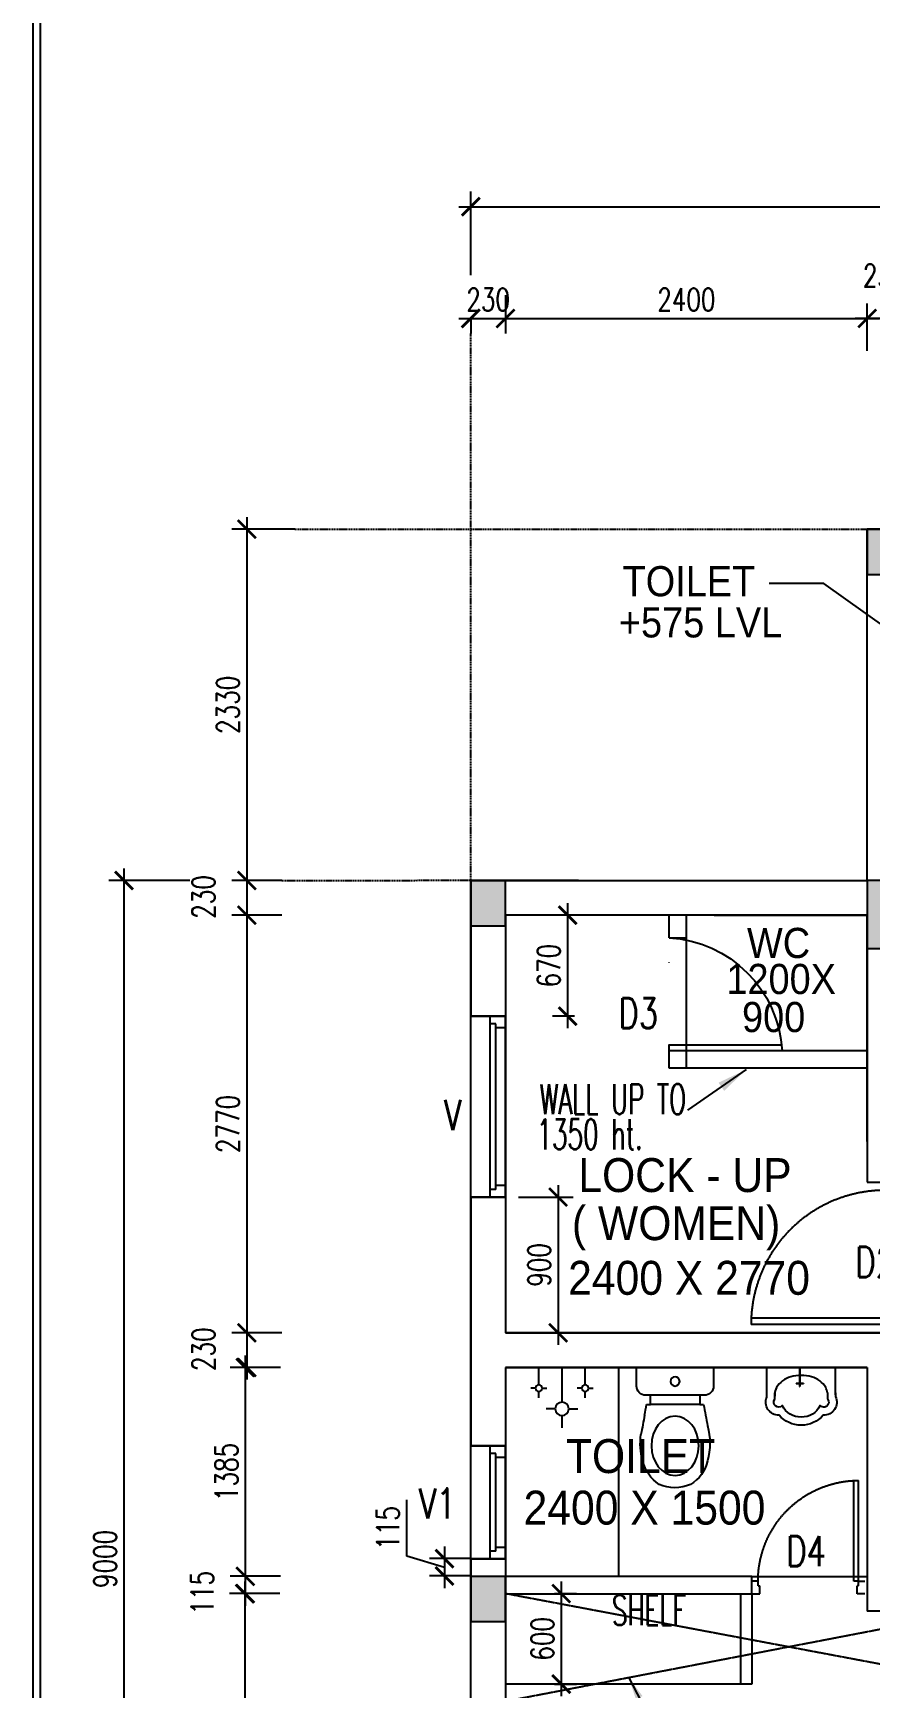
# Model space of a CAD drawing. Header units: millimetres. Extents: x 12977220 to 13113408, y -169657 to -55898.
# Drawn here: x 12977220 to 12982771, y -82500 to -71525 of the extents above; entities that cross this region are included whole.
import ezdxf

# ---------------------------------------------------------------- set-up
doc = ezdxf.new("R2010")
doc.units = ezdxf.units.MM
doc.header["$LTSCALE"] = 3
doc.header["$PDMODE"] = 66
for name, pattern in [('CENTER2', [1.125, 0.75, -0.125, 0.125, -0.125]), ('HIDDEN', [0.375, 0.25, -0.125]), ('HIDDEN2', [0.1875, 0.125, -0.0625])]:
    doc.linetypes.add(name, pattern=pattern)
for name, color, linetype in [('C2', 130, 'Continuous'), ('COLUMN NEW', 112, 'Continuous'), ('DIM', 9, 'Continuous'), ('door', 151, 'Continuous'), ('hid', 6, 'HIDDEN2'), ('J Text', 6, 'Continuous'), ('Sani', 8, 'Continuous'), ('text', 33, 'Continuous'), ('WAL', 4, 'Continuous'), ('WALL', 7, 'Continuous'), ('WIN', 5, 'Continuous')]:
    doc.layers.add(name, color=color, linetype=linetype)
doc.layers.add('C4', color=210, linetype='Continuous', lineweight=25)
doc.styles.add('m', font='MICROSS.TTF', dxfattribs={"width": 0.9, "height": 350})
doc.styles.add('ROMANS', font='romans.shx', dxfattribs={"width": 0.8})
doc.styles.add('RS3', font='romans.shx', dxfattribs={"width": 0.75, "height": 150})
doc.styles.add('rs4', font='romans.shx', dxfattribs={"width": 0.8, "height": 200})
doc.styles.get("Standard").update_dxf_attribs({"font": 'ARIALBD.TTF', "height": 4.5})
doc.dimstyles.new('ISO-25', dxfattribs={"dimtxt": 2.5, "dimasz": 2.5, "dimexe": 1.25, "dimexo": 0.625, "dimtad": 1, "dimtxsty": 'Standard', "dimcen": 2.5, "dimadec": 0, "dimazin": 0, "dimtfac": 1, "dimtmove": 0, "dimatfit": 3, "dimfxl": 1, "dimarcsym": 0})

# ---------------------------------------------------------------- blocks, each defined once
blk = doc.blocks.new('EWC-RR')
at = {"layer": 'Sani', "linetype": 'Continuous'}
for p, q in [((-10, 0), (-10, -4.8)), ((10, -4.8), (10, 0)), ((-7.6, -7.2), (-6.4, -7.2)), ((-7.6, -7.2), (-6.4, -7.2)), ((-6.4, -7.2), (6.4, -7.2)), ((-6.4, -7.2), (-6.4, -9.6)), ((6.4, -7.2), (7.6, -7.2)), ((6.4, -9.6), (6.4, -7.2)), ((-6.4, -9.6), (-7.38, -9.6)), ((-6.4, -9.6), (6.4, -9.6)), ((7.38, -9.6), (6.4, -9.6))]:
    blk.add_line(p, q, dxfattribs=at)
blk.add_circle((0, -3.6), 1.2, dxfattribs=at)
for centre, radius, start, end in [((-7.6, -4.8), 2.4, 180, 270), ((7.6, -4.8), 2.4, 270, 0), ((102.99, -33.07), 112.84, 167.9969, 170.834), ((-102.99, -33.07), 112.84, 10.5846, 12.0031), ((114.35, 5.06), 107.83, 189.2853, 191.9955), ((8.13, -19.65), 17.15, 164.5774, 195.4226), ((-8.13, -19.65), 17.15, 344.5774, 7.7113), ((0.65, -22.32), 9.26, 191.8405, 240.0213), ((-1.6, -21.78), 10.3, 303.8152, 346.312), ((0.08, -21.27), 9.93, 245.9094, 294.0906)]:
    blk.add_arc(centre, radius, start, end, dxfattribs=at)
blk.add_ellipse((0, -20.31), major_axis=(0, -7.68), ratio=0.800922, dxfattribs=at)
blk = doc.blocks.new('s')
at = {"layer": 'Sani'}
for p, q in [((0, 15.66), (0, 12.47)), ((-1.74, 10.74), (-4.13, 10.74)), ((0, 9), (0, 7.8)), ((0, 9), (0, 0)), ((1.74, 10.74), (4.13, 10.74)), ((-6.87, 5.37), (-8.06, 5.37)), ((-6, 7.83), (-6, 6.24)), ((-6, 4.5), (-6, 3.9)), ((-6, 4.5), (-6, 0)), ((-5.13, 5.37), (-3.94, 5.37)), ((5.13, 5.37), (3.94, 5.37)), ((6, 7.83), (6, 6.24)), ((6, 4.5), (6, 0)), ((6, 4.5), (6, 3.9)), ((6.87, 5.37), (8.06, 5.37))]:
    blk.add_line(p, q, dxfattribs=at)
for centre, radius in [((0, 10.74), 1.74), ((-6, 5.37), 0.869), ((6, 5.37), 0.869)]:
    blk.add_circle(centre, radius, dxfattribs=at)
blk = doc.blocks.new('WB4')
at = {"layer": 'Sani'}
for p, q in [((-10.26, 12.39), (0.2, 12.39)), ((-7.03, 0.15), (-7.03, 0)), ((0, 0.15), (-7.03, 0.15)), ((0, 0), (-7.03, 0)), ((-5.93, 1.41), (-5.93, -1.3)), ((-5.79, 1.41), (-5.93, 1.41)), ((-5.79, 1.41), (-5.79, -1.3)), ((-5.79, -1.3), (-5.93, -1.3)), ((-10.15, -13.25), (0.2, -13.25))]:
    blk.add_line(p, q, dxfattribs=at)
for points in [[(-9.44, -13.25), (-10.86, -13.25, -0.568141), (-17.8, -8.68, -0.45491), (-17.8, 7.79, -0.550788), (-11.05, 12.39), (-9.47, 12.39)], [(-9.44, -10.25), (-11.73, -10.25, -1.009178), (-14.19, -7.52, -0.614366), (-14.22, 6.61, -0.960225), (-11.83, 9.39), (-9.47, 9.39)], [(-10.06, 9.42, 0.028182), (-10.65, 9.39, 0.080976)], [(-9.44, -10.25, 0.10014), (-7.46, -9.59, 0.1065), (-5.01, -7.4, 0.084109), (-3.49, -4.33, 0.07309), (-2.92, -0.43, 0.07309), (-3.49, 3.46, 0.084109), (-5.01, 6.53, 0.1065), (-7.46, 8.73, 0.13046), (-10.06, 9.42, 0.13046)]]:
    blk.add_lwpolyline(points, format="xyb", dxfattribs=at)
at = {"layer": 'Sani', "const_width": 0.583}
blk.add_lwpolyline([(-5.86, 0.37, 1), (-5.86, -0.21, 1)], format="xyb", close=True, dxfattribs=at)
blk = doc.blocks.new('_ARCHTICK')
at = {"color": 0, "linetype": 'ByBlock', "const_width": 0.15}
blk.add_lwpolyline([(-0.5, -0.5), (0.5, 0.5)], dxfattribs=at)
blk = doc.blocks.new('*D21')
at = {"layer": 'Defpoints', "color": 0, "transparency": 16777216}
for p in [(12991944, -72676), (12980124, -73129), (12991944, -73129)]:
    blk.add_point(p, dxfattribs=at)
at = {"layer": 'DIM', "color": 8, "lineweight": -2, "transparency": 16777216}
for p, q in [((12980124, -73129), (12980124, -72576)), ((12991944, -73129), (12991944, -72576)), ((12980044, -72676), (12992024, -72676))]:
    blk.add_line(p, q, dxfattribs=at)
at = {"layer": 'DIM', "color": 8, "lineweight": -2, "transparency": 16777216, "xscale": 120, "yscale": 120, "zscale": 120, "rotation": 180}
blk.add_blockref('_ARCHTICK', (12980124, -72676), dxfattribs=at)
at = {"layer": 'DIM', "color": 8, "lineweight": -2, "transparency": 16777216, "xscale": 120, "yscale": 120, "zscale": 120}
blk.add_blockref('_ARCHTICK', (12991944, -72676), dxfattribs=at)
at = {"layer": 'DIM', "color": 6, "transparency": 16777216, "insert": (12986034, -72551), "char_height": 150, "attachment_point": 5, "style": 'RS3'}
blk.add_mtext('11820', dxfattribs=at)
blk = doc.blocks.new('*D22')
at = {"layer": 'Defpoints', "color": 0, "transparency": 16777216}
for p in [(12982754, -73417), (12982754, -73631), (12982984, -73631)]:
    blk.add_point(p, dxfattribs=at)
at = {"layer": 'DIM', "color": 8, "lineweight": -2, "transparency": 16777216}
for p, q in [((12982754, -73631), (12982754, -73317)), ((12982984, -73631), (12982984, -73317)), ((12983064, -73417), (12982674, -73417))]:
    blk.add_line(p, q, dxfattribs=at)
at = {"layer": 'DIM', "color": 8, "lineweight": -2, "transparency": 16777216, "xscale": 120, "yscale": 120, "zscale": 120, "rotation": 180}
blk.add_blockref('_ARCHTICK', (12982754, -73417), dxfattribs=at)
at = {"layer": 'DIM', "color": 8, "lineweight": -2, "transparency": 16777216, "xscale": 120, "yscale": 120, "zscale": 120}
blk.add_blockref('_ARCHTICK', (12982984, -73417), dxfattribs=at)
at = {"layer": 'DIM', "color": 6, "transparency": 16777216, "insert": (12982869, -73133), "char_height": 150, "attachment_point": 5, "style": 'RS3'}
blk.add_mtext('230', dxfattribs=at)
blk = doc.blocks.new('*D23')
at = {"layer": 'Defpoints', "color": 0, "transparency": 16777216}
for p in [(12980124, -73414), (12980354, -73414), (12980354, -73417)]:
    blk.add_point(p, dxfattribs=at)
at = {"layer": 'DIM', "color": 8, "lineweight": -2, "transparency": 16777216}
for p, q in [((12980044, -73417), (12980434, -73417)), ((12980124, -73414), (12980124, -73517)), ((12980354, -73414), (12980354, -73517))]:
    blk.add_line(p, q, dxfattribs=at)
at = {"layer": 'DIM', "color": 8, "lineweight": -2, "transparency": 16777216, "xscale": 120, "yscale": 120, "zscale": 120, "rotation": 180}
blk.add_blockref('_ARCHTICK', (12980124, -73417), dxfattribs=at)
at = {"layer": 'DIM', "color": 8, "lineweight": -2, "transparency": 16777216, "xscale": 120, "yscale": 120, "zscale": 120}
blk.add_blockref('_ARCHTICK', (12980354, -73417), dxfattribs=at)
at = {"layer": 'DIM', "color": 6, "transparency": 16777216, "insert": (12980239, -73292), "char_height": 150, "attachment_point": 5, "style": 'RS3'}
blk.add_mtext('230', dxfattribs=at)
blk = doc.blocks.new('*D24')
at = {"layer": 'Defpoints', "color": 0, "transparency": 16777216}
for p in [(12980354, -73262), (12982754, -73417), (12982754, -73631)]:
    blk.add_point(p, dxfattribs=at)
at = {"layer": 'DIM', "color": 8, "lineweight": -2, "transparency": 16777216}
for p, q in [((12980354, -73262), (12980354, -73517)), ((12982754, -73631), (12982754, -73317)), ((12980274, -73417), (12982834, -73417))]:
    blk.add_line(p, q, dxfattribs=at)
at = {"layer": 'DIM', "color": 8, "lineweight": -2, "transparency": 16777216, "xscale": 120, "yscale": 120, "zscale": 120, "rotation": 180}
blk.add_blockref('_ARCHTICK', (12980354, -73417), dxfattribs=at)
at = {"layer": 'DIM', "color": 8, "lineweight": -2, "transparency": 16777216, "xscale": 120, "yscale": 120, "zscale": 120}
blk.add_blockref('_ARCHTICK', (12982754, -73417), dxfattribs=at)
at = {"layer": 'DIM', "color": 6, "transparency": 16777216, "insert": (12981554, -73292), "char_height": 150, "attachment_point": 5, "style": 'RS3'}
blk.add_mtext('2400', dxfattribs=at)
blk = doc.blocks.new('*D109')
at = {"layer": 'Defpoints', "color": 0, "transparency": 16777216}
for p in [(12980811, -77375), (12980766, -78045), (12980811, -78045)]:
    blk.add_point(p, dxfattribs=at)
at = {"layer": 'DIM', "color": 8, "lineweight": -2, "transparency": 16777216}
for p, q in [((12980811, -77375), (12980666, -77375)), ((12980766, -77295), (12980766, -78125)), ((12980811, -78045), (12980666, -78045))]:
    blk.add_line(p, q, dxfattribs=at)
at = {"layer": 'DIM', "color": 8, "lineweight": -2, "transparency": 16777216, "xscale": 120, "yscale": 120, "zscale": 120}
for p, rotation in [((12980766, -77375), 90), ((12980766, -78045), 270)]:
    blk.add_blockref('_ARCHTICK', p, dxfattribs=dict(at, rotation=rotation))
at = {"layer": 'DIM', "color": 6, "transparency": 16777216, "insert": (12980641, -77710), "char_height": 150, "attachment_point": 5, "rotation": 90, "style": 'RS3'}
blk.add_mtext('670', dxfattribs=at)
blk = doc.blocks.new('*D110')
at = {"layer": 'Defpoints', "color": 0, "transparency": 16777216}
for p in [(12980440, -79245), (12980440, -80145), (12980703, -80145)]:
    blk.add_point(p, dxfattribs=at)
at = {"layer": 'DIM', "color": 8, "lineweight": -2, "transparency": 16777216}
for p, q in [((12980703, -79165), (12980703, -80225)), ((12980440, -79245), (12980803, -79245)), ((12980440, -80145), (12980803, -80145))]:
    blk.add_line(p, q, dxfattribs=at)
at = {"layer": 'DIM', "color": 8, "lineweight": -2, "transparency": 16777216, "xscale": 120, "yscale": 120, "zscale": 120}
for p, rotation in [((12980703, -79245), 90), ((12980703, -80145), 270)]:
    blk.add_blockref('_ARCHTICK', p, dxfattribs=dict(at, rotation=rotation))
at = {"layer": 'DIM', "color": 6, "transparency": 16777216, "insert": (12980578, -79695), "char_height": 150, "attachment_point": 5, "rotation": 90, "style": 'RS3'}
blk.add_mtext('900', dxfattribs=at)
blk = doc.blocks.new('*D127')
at = {"layer": 'Defpoints', "color": 0, "transparency": 16777216}
for p in [(12980679, -81875), (12980679, -82475), (12980724, -82475)]:
    blk.add_point(p, dxfattribs=at)
at = {"layer": 'WALL', "color": 8, "lineweight": -2, "transparency": 16777216}
for p, q in [((12980679, -81875), (12980824, -81875)), ((12980724, -81795), (12980724, -82555)), ((12980679, -82475), (12980824, -82475))]:
    blk.add_line(p, q, dxfattribs=at)
at = {"layer": 'WALL', "color": 8, "lineweight": -2, "transparency": 16777216, "xscale": 120, "yscale": 120, "zscale": 120}
for p, rotation in [((12980724, -81875), 90), ((12980724, -82475), 270)]:
    blk.add_blockref('_ARCHTICK', p, dxfattribs=dict(at, rotation=rotation))
at = {"layer": 'WALL', "color": 6, "transparency": 16777216, "insert": (12980599, -82175), "char_height": 150, "attachment_point": 5, "rotation": 90, "style": 'RS3'}
blk.add_mtext('600', dxfattribs=at)
blk = doc.blocks.new('*D130')
at = {"layer": 'Defpoints', "color": 0, "transparency": 16777216}
for p in [(12978259, -77145), (12977823, -86145), (12978060, -86145)]:
    blk.add_point(p, dxfattribs=at)
at = {"layer": 'DIM', "color": 8, "lineweight": -2, "transparency": 16777216}
for p, q in [((12978259, -77145), (12977723, -77145)), ((12977823, -77065), (12977823, -86225)), ((12978060, -86145), (12977723, -86145))]:
    blk.add_line(p, q, dxfattribs=at)
at = {"layer": 'DIM', "color": 8, "lineweight": -2, "transparency": 16777216, "xscale": 120, "yscale": 120, "zscale": 120}
for p, rotation in [((12977823, -77145), 90), ((12977823, -86145), 270)]:
    blk.add_blockref('_ARCHTICK', p, dxfattribs=dict(at, rotation=rotation))
at = {"layer": 'DIM', "color": 6, "transparency": 16777216, "insert": (12977698, -81645), "char_height": 150, "attachment_point": 5, "rotation": 90, "style": 'RS3'}
blk.add_mtext('9000', dxfattribs=at)
blk = doc.blocks.new('*D131')
at = {"layer": 'Defpoints', "color": 0, "transparency": 16777216}
for p in [(12978870, -77375), (12978638, -80145), (12978813, -80145)]:
    blk.add_point(p, dxfattribs=at)
at = {"layer": 'DIM', "color": 8, "lineweight": -2, "transparency": 16777216}
for p, q in [((12978870, -77375), (12978538, -77375)), ((12978638, -77295), (12978638, -80225)), ((12978813, -80145), (12978538, -80145))]:
    blk.add_line(p, q, dxfattribs=at)
at = {"layer": 'DIM', "color": 8, "lineweight": -2, "transparency": 16777216, "xscale": 120, "yscale": 120, "zscale": 120}
for p, rotation in [((12978638, -77375), 90), ((12978638, -80145), 270)]:
    blk.add_blockref('_ARCHTICK', p, dxfattribs=dict(at, rotation=rotation))
at = {"layer": 'DIM', "color": 6, "transparency": 16777216, "insert": (12978513, -78760), "char_height": 150, "attachment_point": 5, "rotation": 90, "style": 'RS3'}
blk.add_mtext('2770', dxfattribs=at)
blk = doc.blocks.new('*D132')
at = {"layer": 'Defpoints', "color": 0, "transparency": 16777216}
for p in [(12978870, -77145), (12978638, -77375), (12978861, -77375)]:
    blk.add_point(p, dxfattribs=at)
at = {"layer": 'DIM', "color": 8, "lineweight": -2, "transparency": 16777216}
for p, q in [((12978870, -77145), (12978538, -77145)), ((12978638, -77065), (12978638, -77455)), ((12978861, -77375), (12978538, -77375))]:
    blk.add_line(p, q, dxfattribs=at)
at = {"layer": 'DIM', "color": 8, "lineweight": -2, "transparency": 16777216, "xscale": 120, "yscale": 120, "zscale": 120}
for p, rotation in [((12978638, -77145), 90), ((12978638, -77375), 270)]:
    blk.add_blockref('_ARCHTICK', p, dxfattribs=dict(at, rotation=rotation))
at = {"layer": 'DIM', "color": 6, "transparency": 16777216, "insert": (12978351, -77254), "char_height": 150, "attachment_point": 5, "rotation": 90, "style": 'RS3'}
blk.add_mtext('230', dxfattribs=at)
blk = doc.blocks.new('*D133')
at = {"layer": 'Defpoints', "color": 0, "transparency": 16777216}
for p in [(12978870, -80145), (12978638, -80375), (12978861, -80375)]:
    blk.add_point(p, dxfattribs=at)
at = {"layer": 'DIM', "color": 8, "lineweight": -2, "transparency": 16777216}
for p, q in [((12978638, -80065), (12978638, -80455)), ((12978870, -80145), (12978538, -80145)), ((12978861, -80375), (12978538, -80375))]:
    blk.add_line(p, q, dxfattribs=at)
at = {"layer": 'DIM', "color": 8, "lineweight": -2, "transparency": 16777216, "xscale": 120, "yscale": 120, "zscale": 120}
for p, rotation in [((12978638, -80145), 90), ((12978638, -80375), 270)]:
    blk.add_blockref('_ARCHTICK', p, dxfattribs=dict(at, rotation=rotation))
at = {"layer": 'DIM', "color": 6, "transparency": 16777216, "insert": (12978351, -80254), "char_height": 150, "attachment_point": 5, "rotation": 90, "style": 'RS3'}
blk.add_mtext('230', dxfattribs=at)
blk = doc.blocks.new('*D134')
at = {"layer": 'Defpoints', "color": 0, "transparency": 16777216}
for p in [(12978861, -80375), (12978628, -81760), (12978832, -81760)]:
    blk.add_point(p, dxfattribs=at)
at = {"layer": 'DIM', "color": 8, "lineweight": -2, "transparency": 16777216}
for p, q in [((12978628, -80295), (12978628, -81840)), ((12978861, -80375), (12978528, -80375)), ((12978832, -81760), (12978528, -81760))]:
    blk.add_line(p, q, dxfattribs=at)
at = {"layer": 'DIM', "color": 8, "lineweight": -2, "transparency": 16777216, "xscale": 120, "yscale": 120, "zscale": 120}
for p, rotation in [((12978628, -80375), 90), ((12978628, -81760), 270)]:
    blk.add_blockref('_ARCHTICK', p, dxfattribs=dict(at, rotation=rotation))
at = {"layer": 'DIM', "color": 6, "transparency": 16777216, "insert": (12978503, -81068), "char_height": 150, "attachment_point": 5, "rotation": 90, "style": 'RS3'}
blk.add_mtext('1385', dxfattribs=at)
blk = doc.blocks.new('*D135')
at = {"layer": 'Defpoints', "color": 0, "transparency": 16777216}
for p in [(12978861, -81760), (12978628, -81875), (12978856, -81875)]:
    blk.add_point(p, dxfattribs=at)
at = {"layer": 'DIM', "color": 8, "lineweight": -2, "transparency": 16777216}
for p, q in [((12978861, -81760), (12978528, -81760)), ((12978628, -81680), (12978628, -81955)), ((12978856, -81875), (12978528, -81875))]:
    blk.add_line(p, q, dxfattribs=at)
at = {"layer": 'DIM', "color": 8, "lineweight": -2, "transparency": 16777216, "xscale": 120, "yscale": 120, "zscale": 120}
for p, rotation in [((12978628, -81760), 90), ((12978628, -81875), 270)]:
    blk.add_blockref('_ARCHTICK', p, dxfattribs=dict(at, rotation=rotation))
at = {"layer": 'DIM', "color": 6, "transparency": 16777216, "insert": (12978342, -81869), "char_height": 150, "attachment_point": 5, "rotation": 90, "style": 'RS3'}
blk.add_mtext('115', dxfattribs=at)
blk = doc.blocks.new('*D136')
at = {"layer": 'Defpoints', "color": 0, "transparency": 16777216}
for p in [(12978856, -81875), (12978624, -85915), (12978773, -85915)]:
    blk.add_point(p, dxfattribs=at)
at = {"layer": 'DIM', "color": 8, "lineweight": -2, "transparency": 16777216}
for p, q in [((12978856, -81875), (12978524, -81875)), ((12978624, -81795), (12978624, -85995)), ((12978773, -85915), (12978524, -85915))]:
    blk.add_line(p, q, dxfattribs=at)
at = {"layer": 'DIM', "color": 8, "lineweight": -2, "transparency": 16777216, "xscale": 120, "yscale": 120, "zscale": 120}
for p, rotation in [((12978624, -81875), 90), ((12978624, -85915), 270)]:
    blk.add_blockref('_ARCHTICK', p, dxfattribs=dict(at, rotation=rotation))
at = {"layer": 'DIM', "color": 6, "transparency": 16777216, "insert": (12978499, -83895), "char_height": 150, "attachment_point": 5, "rotation": 90, "style": 'RS3'}
blk.add_mtext('4040', dxfattribs=at)
blk = doc.blocks.new('*D139')
at = {"layer": 'Defpoints', "color": 0, "transparency": 16777216}
for p in [(12978956, -74815), (12978638, -77145), (12978861, -77145)]:
    blk.add_point(p, dxfattribs=at)
at = {"layer": 'DIM', "color": 8, "lineweight": -2, "transparency": 16777216}
for p, q in [((12978638, -74735), (12978638, -77225)), ((12978956, -74815), (12978538, -74815)), ((12978861, -77145), (12978538, -77145))]:
    blk.add_line(p, q, dxfattribs=at)
at = {"layer": 'DIM', "color": 8, "lineweight": -2, "transparency": 16777216, "xscale": 120, "yscale": 120, "zscale": 120}
for p, rotation in [((12978638, -74815), 90), ((12978638, -77145), 270)]:
    blk.add_blockref('_ARCHTICK', p, dxfattribs=dict(at, rotation=rotation))
at = {"layer": 'DIM', "color": 6, "transparency": 16777216, "insert": (12978513, -75980), "char_height": 150, "attachment_point": 5, "rotation": 90, "style": 'RS3'}
blk.add_mtext('2330', dxfattribs=at)
blk = doc.blocks.new('*D145')
at = {"layer": 'Defpoints', "color": 0, "transparency": 16777216}
for p in [(12980124, -81643), (12979949, -81758), (12980124, -81758)]:
    blk.add_point(p, dxfattribs=at)
at = {"layer": 'DIM', "color": 8, "lineweight": -2, "transparency": 16777216}
for p, q in [((12979699, -81626), (12979699, -81253)), ((12979949, -81701), (12979699, -81626)), ((12980124, -81643), (12979849, -81643)), ((12979949, -81563), (12979949, -81838)), ((12980124, -81758), (12979849, -81758))]:
    blk.add_line(p, q, dxfattribs=at)
at = {"layer": 'DIM', "color": 8, "lineweight": -2, "transparency": 16777216, "xscale": 120, "yscale": 120, "zscale": 120}
for p, rotation in [((12979949, -81643), 90), ((12979949, -81758), 270)]:
    blk.add_blockref('_ARCHTICK', p, dxfattribs=dict(at, rotation=rotation))
at = {"layer": 'DIM', "color": 6, "transparency": 16777216, "insert": (12979574, -81439), "char_height": 150, "attachment_point": 5, "rotation": 90, "style": 'RS3'}
blk.add_mtext('115', dxfattribs=at)
blk = doc.blocks.new('D4')
at = {"layer": 'WIN'}
for p, q in [((2, 4), (2, 36.04)), ((3.5, 4), (3.5, 36)), ((2, 4), (0, 4)), ((2, 2.5), (2, 4)), ((2, 4), (3.5, 4)), ((34, 4), (36, 4)), ((34, 2.5), (34, 4)), ((0, 0), (2.5, 0)), ((2, 2.5), (2.5, 2.5)), ((2.5, 0), (2.5, 2.5)), ((34, 2.5), (33.5, 2.5)), ((33.5, 0), (33.5, 2.5)), ((36, 0), (33.5, 0))]:
    blk.add_line(p, q, dxfattribs=at)
at = {"layer": 'WIN', "linetype": 'HIDDEN', "ltscale": 400}
blk.add_arc((2, 4), 32.04, 357.3162, 90, dxfattribs=at)
blk = doc.blocks.new('C1 NEW')
at = {"layer": 'COLUMN NEW', "ltscale": 0.15}
for points in [[(115, 150), (-115, 150), (0, 0)], [(0, 0), (-115, 150), (-115, -150)], [(115, 150), (0, 0), (115, -150)], [(0, 0), (-115, -150), (115, -150)]]:
    blk.add_hatch(color=6, dxfattribs=at).paths.add_polyline_path(points)
at = {"layer": 'COLUMN NEW', "color": 6, "ltscale": 0.15}
blk.add_lwpolyline([(-115, -150), (115, -150), (115, 150), (-115, 150)], close=True, dxfattribs=at)
blk = doc.blocks.new('C2')
at = {"layer": 'COLUMN NEW', "ltscale": 0.15}
blk.add_hatch(color=6, dxfattribs=at).paths.add_polyline_path([(115, 225), (-115, 225), (-115, -225), (115, -225)])
at = {"layer": 'COLUMN NEW', "color": 6, "ltscale": 0.15}
blk.add_lwpolyline([(-115, -225), (115, -225), (115, 225), (-115, 225)], close=True, dxfattribs=at)

msp = doc.modelspace()

# ---------------------------------------------------------------- linework, layer by layer
at = {"layer": 'door'}
for p, q in [((12982753.8, -74815.3), (12983433.8, -74815.3)), ((12982753.8, -77145.3), (12982753.8, -74815.3)), ((12980123.8, -78045.3), (12980123.8, -77145.3)), ((12980123.8, -77145.3), (12980123.8, -78045.3)), ((12980123.8, -77145.3), (12982753.8, -77145.3)), ((12980123.8, -77145.3), (12980353.8, -77145.3)), ((12980838.8, -77145.3), (12980353.8, -77145.3)), ((12980353.8, -77375.3), (12980353.8, -78045.3)), ((12981438.8, -77375.3), (12980353.8, -77375.3)), ((12982753.8, -77375.3), (12981438.8, -77375.3)), ((12981738.8, -77375.3), (12982753.8, -77375.3)), ((12982753.8, -77375.3), (12981853.8, -77375.3)), ((12982753.8, -77375.3), (12981853.8, -77375.3)), ((12982753.8, -77375.3), (12982753.8, -78575.3)), ((12982753.8, -77375.3), (12982753.8, -78275.3)), ((12982753.8, -77375.3), (12982753.8, -78275.3)), ((12982753.8, -78390.3), (12982753.8, -77375.3)), ((12980353.8, -78045.3), (12980123.8, -78045.3)), ((12980353.8, -78045.3), (12980123.8, -78045.3)), ((12980123.8, -78045.3), (12980353.8, -78045.3)), ((12980123.8, -78045.3), (12980123.8, -78045.3)), ((12980123.8, -78045.3), (12980353.8, -78045.3)), ((12980123.8, -78045.3), (12980123.8, -78045.3)), ((12980123.8, -78045.3), (12980353.8, -78045.3)), ((12980353.8, -78045.3), (12980123.8, -78045.3)), ((12980353.8, -78045.3), (12980123.8, -78045.3)), ((12980353.8, -78045.3), (12980123.8, -78045.3)), ((12982753.8, -78875.3), (12982753.8, -78390.3)), ((12982753.8, -78575.3), (12982753.8, -79145.3)), ((12980353.8, -79243.4), (12980353.8, -79243.4)), ((12982753.8, -79145.3), (12982983.8, -79145.3)), ((12980123.8, -80895.3), (12980123.8, -79245.3)), ((12980123.8, -79245.3), (12980123.8, -80897.2)), ((12980123.8, -79245.3), (12980353.8, -79245.3)), ((12980353.8, -79245.3), (12980123.8, -79245.3)), ((12980353.8, -79245.3), (12980123.8, -79245.3)), ((12980353.8, -79245.3), (12980123.8, -79245.3)), ((12980353.8, -79245.3), (12980123.8, -79245.3)), ((12980353.8, -79245.3), (12980123.8, -79245.3)), ((12980353.8, -79245.3), (12980123.8, -79245.3)), ((12980353.8, -79245.3), (12980353.8, -80145.3)), ((12980803.8, -80145.3), (12980353.8, -80145.3)), ((12982983.8, -80145.3), (12980353.8, -80145.3)), ((12980353.8, -80145.3), (12982983.8, -80145.3)), ((12980353.8, -80375.3), (12980353.8, -80897.2)), ((12982753.8, -80375.3), (12980353.8, -80375.3)), ((12980353.8, -80375.3), (12982753.8, -80375.3)), ((12982753.8, -80375.3), (12982753.8, -81990.3)), ((12980353.8, -80895.3), (12980123.8, -80895.3)), ((12980123.8, -80895.3), (12980353.8, -80895.3)), ((12980123.8, -80895.3), (12980123.8, -80895.3)), ((12980123.8, -80895.3), (12980353.8, -80895.3)), ((12980123.8, -80895.3), (12980123.8, -80895.3)), ((12980123.8, -80895.3), (12980353.8, -80895.3)), ((12980353.8, -80895.3), (12980123.8, -80895.3)), ((12980353.8, -80895.3), (12980123.8, -80895.3)), ((12980353.8, -80895.3), (12980123.8, -80895.3)), ((12980123.8, -83190.3), (12980123.8, -81643.4)), ((12980123.8, -81645.3), (12980123.8, -81760.3)), ((12980123.8, -81645.3), (12980353.8, -81645.3)), ((12980353.8, -81645.3), (12980123.8, -81645.3)), ((12980353.8, -81645.3), (12980123.8, -81645.3)), ((12980353.8, -81645.3), (12980123.8, -81645.3)), ((12980353.8, -81645.3), (12980123.8, -81645.3)), ((12980353.8, -81645.3), (12980123.8, -81645.3)), ((12980353.8, -81645.3), (12980123.8, -81645.3)), ((12980353.8, -81758.4), (12980353.8, -81873.4)), ((12981988.3, -81760.3), (12980353.8, -81760.3)), ((12981988.3, -81875.3), (12981988.3, -81760.3)), ((12984383.8, -81990.3), (12982753.8, -81990.3))]:
    msp.add_line(p, q, dxfattribs=at)
at = {"layer": 'door', "color": 5}
msp.add_lwpolyline([(12981438.8, -77525.3, -0.3827895), (12982188.8, -78275.3), (12981438.8, -78275.3), (12981438.8, -78234), (12982188.8, -78234)], format="xyb", dxfattribs=at)
at = {"layer": 'hid', "color": 8, "linetype": 'HIDDEN', "ltscale": 10}
for p, q in [((12980123.8, -77143.4), (12980123.8, -73517)), ((12978956.2, -74815.3), (12982753.8, -74815.3)), ((12978870.1, -77145.3), (12980123.8, -77143.4))]:
    msp.add_line(p, q, dxfattribs=at)
at = {"layer": 'hid', "color": 8, "linetype": 'CENTER2', "ltscale": 0.25}
for p, q in [((12984083.8, -81873.4), (12980353.8, -82590.3)), ((12984153.7, -82590.3), (12980353.8, -81875.3))]:
    msp.add_line(p, q, dxfattribs=at)
at = {"layer": 'J Text', "color": 1, "ltscale": 0.15}
for p, q in [((12980353.8, -78045.3), (12980123.8, -78045.3)), ((12980353.8, -78045.3), (12980123.8, -78045.3)), ((12980353.8, -79245.3), (12980123.8, -79245.3)), ((12980353.8, -79245.3), (12980123.8, -79245.3)), ((12980353.8, -80895.3), (12980123.8, -80895.3)), ((12980353.8, -80895.3), (12980123.8, -80895.3)), ((12980353.8, -81645.3), (12980123.8, -81645.3)), ((12980353.8, -81645.3), (12980123.8, -81645.3))]:
    msp.add_line(p, q, dxfattribs=at)
at = {"layer": 'J Text', "color": 1, "ltscale": 0.3}
for p, q in [((12980353.8, -81643.4), (12980353.8, -83190.3)), ((12980353.8, -81875.3), (12981988.3, -81875.3)), ((12981913.3, -81875.3), (12981913.3, -82475.3)), ((12981988.3, -81875.3), (12981988.3, -82475.3)), ((12981988.3, -82475.3), (12981913.3, -82475.3))]:
    msp.add_line(p, q, dxfattribs=at)
at = {"layer": 'WALL', "color": 5, "ltscale": 0.15}
for p, q in [((12981438.8, -77525.3), (12981438.8, -77375.3)), ((12981553.8, -78390.3), (12981553.8, -77375.3)), ((12981438.8, -77525.3), (12981553.8, -77525.3)), ((12981438.8, -77689), (12981438.8, -77687.2)), ((12981438.8, -78390.3), (12981438.8, -78234)), ((12982753.8, -78275.3), (12981438.8, -78275.3)), ((12981553.8, -78390.3), (12981438.8, -78390.3)), ((12982753.8, -78390.3), (12981553.8, -78390.3)), ((12981103.8, -80375.3), (12981103.8, -81760.3)), ((12981988.3, -81760.3), (12982753.8, -81760.3)), ((12981913.3, -82475.3), (12980353.8, -82475.3))]:
    msp.add_line(p, q, dxfattribs=at)
at = {"layer": 'WALL', "color": 2}
msp.add_lwpolyline([(13035342, -56073.5), (13035342, -97082.6), (12977220.4, -97082.6), (12977220.4, -56073.5)], close=True, dxfattribs=at)
msp.add_lwpolyline([(13009356.7, -97033.1), (12977269.8, -97033.1), (12977269.8, -56123), (13035292.5, -56123), (13035292.5, -97033.1), (13009356.7, -97033.1)], dxfattribs=at)
at = {"layer": 'WIN'}
for p, q in [((12980123.8, -79245.3), (12980123.8, -78045.3)), ((12980123.8, -79245.3), (12980123.8, -78045.3)), ((12980289.9, -78096.4), (12980251.5, -78096.4)), ((12980353.8, -78122), (12980289.9, -78122)), ((12980353.8, -78045.3), (12980353.8, -79245.3)), ((12980353.8, -79245.3), (12980353.8, -78045.3)), ((12980289.9, -79194.2), (12980251.5, -79194.2)), ((12980353.8, -79168.6), (12980289.9, -79168.6)), ((12980123.8, -81645.3), (12980123.8, -80895.3)), ((12980123.8, -81645.3), (12980123.8, -80895.3)), ((12980289.9, -80946.4), (12980251.5, -80946.4)), ((12980353.8, -80972), (12980289.9, -80972)), ((12980353.8, -80895.3), (12980353.8, -81645.3)), ((12980353.8, -81645.3), (12980353.8, -80895.3)), ((12980289.9, -81594.2), (12980251.5, -81594.2)), ((12980353.8, -81568.6), (12980289.9, -81568.6))]:
    msp.add_line(p, q, dxfattribs=at)
at = {"layer": 'WIN', "linetype": 'HIDDEN', "ltscale": 5}
for p, q in [((12980251.5, -79245.3), (12980251.5, -78045.3)), ((12980289.9, -79194.2), (12980289.9, -78096.4)), ((12980251.5, -81645.3), (12980251.5, -80895.3)), ((12980289.9, -81594.2), (12980289.9, -80946.4))]:
    msp.add_line(p, q, dxfattribs=at)

# ---------------------------------------------------------------- block references
at = {"layer": 'COLUMN NEW'}
for p in [(12982868.8, -74965.3), (12980238.8, -77295.3), (12980238.8, -81910.3)]:
    msp.add_blockref('C1 NEW', p, dxfattribs=at)
at = {"layer": 'COLUMN NEW', "color": 252}
msp.add_blockref('C2', (12982868.8, -77370.3), dxfattribs=at)
at = {"layer": 'door', "xscale": 27.77777777798474, "yscale": 27.77777778031304, "zscale": 27.7777777795789, "rotation": 90}
msp.add_blockref('D4', (12982983.8, -80145.3), dxfattribs=at)
at = {"layer": 'door', "xscale": -20.83333333395422, "yscale": 20.83333333511837, "zscale": 20.83333333451602}
msp.add_blockref('D4', (12982738.3, -81875.3), dxfattribs=at)
at = {"layer": 'Sani', "linetype": 'Continuous', "ltscale": 0.5, "extrusion": (0, 0, -1), "xscale": 25.55555555596948, "yscale": 25.55555555596948, "zscale": -25.55555555596948}
msp.add_blockref('EWC-RR', (-12981478.8, -80375.3), dxfattribs=at)
at = {"layer": 'Sani', "ltscale": 0.5, "xscale": 17.76461454667151, "yscale": 17.76461454667151, "zscale": 17.76461455543096, "rotation": 90}
msp.add_blockref('WB4', (12982307.5, -80375.3), dxfattribs=at)
at = {"layer": 'WAL', "extrusion": (0, 0, -1), "xscale": 25.55555555596948, "yscale": 25.55555555596948, "zscale": -25.55555555596948, "rotation": 180}
msp.add_blockref('s', (-12980728.8, -80375.3), dxfattribs=at)

# ---------------------------------------------------------------- texts
at = {"layer": 'text'}
for s, height, style, width, p in [('TOILET', 200, 'm', 0.9, (12981130.6, -75259.9)), ('+575 LVL', 200, 'm', 0.9, (12981106, -75532.9)), ('WC', 200, 'm', 0.9, (12981955.9, -77659.3)), ('1200X', 200, 'm', 0.9, (12981819.2, -77898.1)), ('D3', 200, 'RS3', 0.75, (12981103.3, -78125.5)), ('900', 200, 'm', 0.9, (12981922.9, -78150.5)), ('WALL UP TO', 200, 'rs4', 0.6, (12980580.5, -78694.9)), ('V', 200, 'RS3', 0.75, (12979947.1, -78800.2)), ('1350 ht.', 200, 'rs4', 0.6, (12980559.7, -78928.4)), ('LOCK - UP', 225, 'm', 0.9, (12980837.3, -79211.4)), ('( WOMEN)', 225, 'm', 0.9, (12980794.4, -79530.4)), ('2400 X 2770', 225, 'm', 0.9, (12980769.5, -79892.9)), ('D2', 200, 'RS3', 0.75, (12982675.3, -79775.3)), ('TOILET', 225, 'm', 0.9, (12980754.9, -81075.2)), ('V1', 200, 'RS3', 0.75, (12979780.4, -81376.7)), ('2400 X 1500', 225, 'm', 0.9, (12980473.9, -81417.1)), ('D4', 200, 'RS3', 0.75, (12982217, -81693.6)), ('SHELF', 200, 'rs4', 0.6, (12981060.1, -82085.2))]:
    msp.add_text(s, height=height, dxfattribs=dict(at, style=style, width=width)).set_placement(p)

# ---------------------------------------------------------------- dimensions: what is measured, and where the dimension line sits
at = {"layer": 'DIM', "color": 8}
for base, p1, p2, picture, middle in [((12991943.8, -72675.6), (12980123.8, -73129.1), (12991943.8, -73129.1), '*D21', (12986033.8, -72550.6)), ((12982753.8, -73416.6), (12980353.8, -73261.6), (12982753.8, -73631.3), '*D24', (12981553.8, -73291.6))]:
    dim = msp.add_linear_dim(base=base, p1=p1, p2=p2, dimstyle='ISO-25', override={"dimscale": 80, "dimasz": 1.5, "dimexo": 0, "dimdec": 0, "dimtxsty": 'RS3', "dimblk1": 'ARCHTICK', "dimblk2": 'ARCHTICK', "dimsah": 1, "dimdle": 1, "dimclrd": 8, "dimclre": 8, "dimclrt": 6, "dimtdec": 0, "dimtmove": 1}, dxfattribs=at)
    dim.commit()
    dim.dimension.update_dxf_attribs({"geometry": picture, "text_midpoint": middle})
for base, p1, p2, angle, override, picture, middle in [((12982753.8, -73416.6), (12982983.8, -73631.3), (12982753.8, -73631.3), 180, {"dimscale": 80, "dimasz": 1.5, "dimexo": 0, "dimdec": 0, "dimtxsty": 'RS3', "dimblk1": 'ARCHTICK', "dimblk2": 'ARCHTICK', "dimsah": 1, "dimdle": 1, "dimclrd": 8, "dimclre": 8, "dimclrt": 6, "dimtdec": 0, "dimtmove": 1}, '*D22', (12982868.8, -73258.4)), ((12978637.7, -77375.3), (12978870.1, -77145.3), (12978860.7, -77375.3), 90, {"dimscale": 80, "dimasz": 1.5, "dimexo": 0, "dimdec": 0, "dimtxsty": 'RS3', "dimblk1": 'ARCHTICK', "dimblk2": 'ARCHTICK', "dimsah": 1, "dimdle": 1, "dimclrd": 8, "dimclre": 8, "dimclrt": 6, "dimtdec": 0, "dimtmove": 2}, '*D132', (12978351.4, -77254.2)), ((12978637.7, -80375.3), (12978870.1, -80145.3), (12978860.7, -80375.3), 90, {"dimscale": 80, "dimasz": 1.5, "dimexo": 0, "dimdec": 0, "dimtxsty": 'RS3', "dimblk1": 'ARCHTICK', "dimblk2": 'ARCHTICK', "dimsah": 1, "dimdle": 1, "dimclrd": 8, "dimclre": 8, "dimclrt": 6, "dimtdec": 0, "dimtmove": 2}, '*D133', (12978351.4, -80254.2)), ((12978628.3, -81875.3), (12978860.7, -81760.3), (12978856, -81875.3), 90, {"dimscale": 80, "dimasz": 1.5, "dimexo": 0, "dimdec": 0, "dimtxsty": 'RS3', "dimblk1": 'ARCHTICK', "dimblk2": 'ARCHTICK', "dimsah": 1, "dimdle": 1, "dimclrd": 8, "dimclre": 8, "dimclrt": 6, "dimtdec": 0, "dimtmove": 2}, '*D135', (12978342, -81869.2))]:
    dim = msp.add_linear_dim(base=base, p1=p1, p2=p2, angle=angle, dimstyle='ISO-25', override=override, dxfattribs=at)
    dim.commit()
    dim.dimension.update_dxf_attribs({"geometry": picture, "text_midpoint": middle, "dimtype": 160})
dim = msp.add_linear_dim(base=(12980353.8, -73417), p1=(12980123.8, -73414.1), p2=(12980353.8, -73414.1), dimstyle='ISO-25', override={"dimscale": 80, "dimasz": 1.5, "dimexo": 0, "dimdec": 0, "dimtxsty": 'RS3', "dimblk1": 'ARCHTICK', "dimblk2": 'ARCHTICK', "dimsah": 1, "dimdle": 1, "dimclrd": 8, "dimclre": 8, "dimclrt": 6, "dimtdec": 0, "dimtmove": 1}, dxfattribs=at)
dim.commit()
dim.dimension.update_dxf_attribs({"geometry": '*D23', "text_midpoint": (12980238.8, -73417), "dimtype": 160})
for base, p1, p2, override, picture, middle in [((12978637.7, -77145.3), (12978956.2, -74815.3), (12978860.7, -77145.3), {"dimscale": 80, "dimasz": 1.5, "dimexo": 0, "dimdec": 0, "dimtxsty": 'RS3', "dimblk1": 'ARCHTICK', "dimblk2": 'ARCHTICK', "dimsah": 1, "dimdle": 1, "dimclrd": 8, "dimclre": 8, "dimclrt": 6, "dimtdec": 0, "dimtmove": 2}, '*D139', (12978512.7, -75980.3)), ((12977822.6, -86145.3), (12978259.5, -77145.3), (12978060, -86145.3), {"dimscale": 80, "dimasz": 1.5, "dimexo": 0, "dimdec": 0, "dimtxsty": 'RS3', "dimblk1": 'ARCHTICK', "dimblk2": 'ARCHTICK', "dimsah": 1, "dimdle": 1, "dimclrd": 8, "dimclre": 8, "dimclrt": 6, "dimtdec": 0, "dimtmove": 1}, '*D130', (12977697.6, -81645.3)), ((12978637.7, -80145.3), (12978870.1, -77375.3), (12978813.4, -80145.3), {"dimscale": 80, "dimasz": 1.5, "dimexo": 0, "dimdec": 0, "dimtxsty": 'RS3', "dimblk1": 'ARCHTICK', "dimblk2": 'ARCHTICK', "dimsah": 1, "dimdle": 1, "dimclrd": 8, "dimclre": 8, "dimclrt": 6, "dimtdec": 0, "dimtmove": 1}, '*D131', (12978512.7, -78760.3)), ((12978628.3, -81760.3), (12978860.7, -80375.3), (12978832.3, -81760.3), {"dimscale": 80, "dimasz": 1.5, "dimexo": 0, "dimdec": 0, "dimtxsty": 'RS3', "dimblk1": 'ARCHTICK', "dimblk2": 'ARCHTICK', "dimsah": 1, "dimdle": 1, "dimclrd": 8, "dimclre": 8, "dimclrt": 6, "dimtdec": 0, "dimtmove": 1}, '*D134', (12978503.3, -81067.8)), ((12978623.6, -85915.3), (12978856, -81875.3), (12978773.2, -85915.3), {"dimscale": 80, "dimasz": 1.5, "dimexo": 0, "dimdec": 0, "dimtxsty": 'RS3', "dimblk1": 'ARCHTICK', "dimblk2": 'ARCHTICK', "dimsah": 1, "dimdle": 1, "dimclrd": 8, "dimclre": 8, "dimclrt": 6, "dimtdec": 0, "dimtmove": 1}, '*D136', (12978498.6, -83895.3))]:
    dim = msp.add_linear_dim(base=base, p1=p1, p2=p2, angle=90, dimstyle='ISO-25', override=override, dxfattribs=at)
    dim.commit()
    dim.dimension.update_dxf_attribs({"geometry": picture, "text_midpoint": middle})
for p1, p2, distance, picture, middle in [((12980811.3, -77375.3), (12980811.3, -78045.3), -45.6, '*D109', (12980640.7, -77710.3)), ((12980440.3, -79245.3), (12980440.3, -80145.3), 262.3, '*D110', (12980577.6, -79695.3)), ((12980123.8, -81643.4), (12980123.8, -81758.4), -174.9, '*D145', (12979573.9, -81575.9))]:
    dim = msp.add_aligned_dim(p1=p1, p2=p2, distance=distance, dimstyle='ISO-25', override={"dimscale": 80, "dimasz": 1.5, "dimexo": 0, "dimdec": 0, "dimtxsty": 'RS3', "dimblk1": 'ARCHTICK', "dimblk2": 'ARCHTICK', "dimsah": 1, "dimdle": 1, "dimclrd": 8, "dimclre": 8, "dimclrt": 6, "dimtdec": 0, "dimtmove": 1}, dxfattribs=at)
    dim.commit()
    dim.dimension.update_dxf_attribs({"geometry": picture, "text_midpoint": middle})
at = {"layer": 'WALL'}
dim = msp.add_aligned_dim(p1=(12980678.7, -81875.3), p2=(12980678.7, -82475.3), distance=45.6, dimstyle='ISO-25', override={"dimscale": 80, "dimasz": 1.5, "dimexo": 0, "dimdec": 0, "dimtxsty": 'RS3', "dimblk1": 'ARCHTICK', "dimblk2": 'ARCHTICK', "dimsah": 1, "dimdle": 1, "dimclrd": 8, "dimclre": 8, "dimclrt": 6, "dimtdec": 0, "dimtmove": 1}, dxfattribs=at)
dim.commit()
dim.dimension.update_dxf_attribs({"geometry": '*D127', "text_midpoint": (12980599.3, -82175.3)})

# ---------------------------------------------------------------- leaders
at = {"layer": 'C2', "color": 3, "ltscale": 0.15}
msp.add_leader([(12981171.7, -82433.1), (12981439.4, -82944.5), (12981609, -82944.5)], dimstyle='ISO-25', override={"dimscale": 100, "dimtxt": 2, "dimasz": 1.5, "dimexe": 1, "dimexo": 1, "dimgap": 1, "dimtad": 0, "dimdec": 0, "dimtxsty": 'ROMANS', "dimdle": 1, "dimclrd": 8, "dimclre": 8, "dimclrt": 256, "dimtdec": 0, "dimtmove": 2, "dimfxlon": 1}, dxfattribs=at)
at = {"layer": 'C4', "ltscale": 0.15}
msp.add_leader([(12983148.7, -75663.5), (12982466.1, -75175.5), (12982102.9, -75175.5)], dimstyle='ISO-25', override={"dimscale": 80, "dimgap": 0.625, "dimtad": 0, "dimdec": 0, "dimclrd": 8, "dimclre": 8, "dimclrt": 4, "dimtdec": 0, "dimfxl": 0.18, "dimfxlon": 1}, dxfattribs=at)
at = {"layer": 'WALL'}
msp.add_leader([(12981950.3, -78399.5), (12981560.8, -78668.4)], dimstyle='ISO-25', override={"dimscale": 80, "dimgap": 0.625, "dimtad": 0, "dimdec": 0, "dimclrd": 8, "dimclre": 8, "dimclrt": 4, "dimtdec": 0}, dxfattribs=at)

doc.saveas('drawing.dxf')
